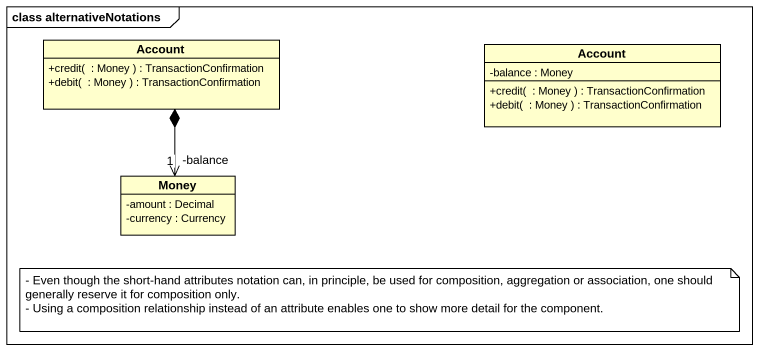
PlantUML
@startuml
mainframe class alternativeNotations
hide circle
hide empty members
skinparam classAttributeIconSize 0
class Account #FFFFCC {
  +credit(  : Money ) : TransactionConfirmation
  +debit(  : Money ) : TransactionConfirmation
}
class "Account" as Account_2 #FFFFCC {
  -balance : Money
  +credit(  : Money ) : TransactionConfirmation
  +debit(  : Money ) : TransactionConfirmation
}
class Money #FFFFCC {
  -amount : Decimal
  -currency : Currency
}
Account *--> "-balance\n1" Money
note as N1
  - Even though the short-hand attributes notation can, in principle, be used for composition, aggregation or association, one should generally reserve it for composition only.
  - Using a composition relationship instead of an attribute enables one to show more detail for the component.
end note
@enduml
